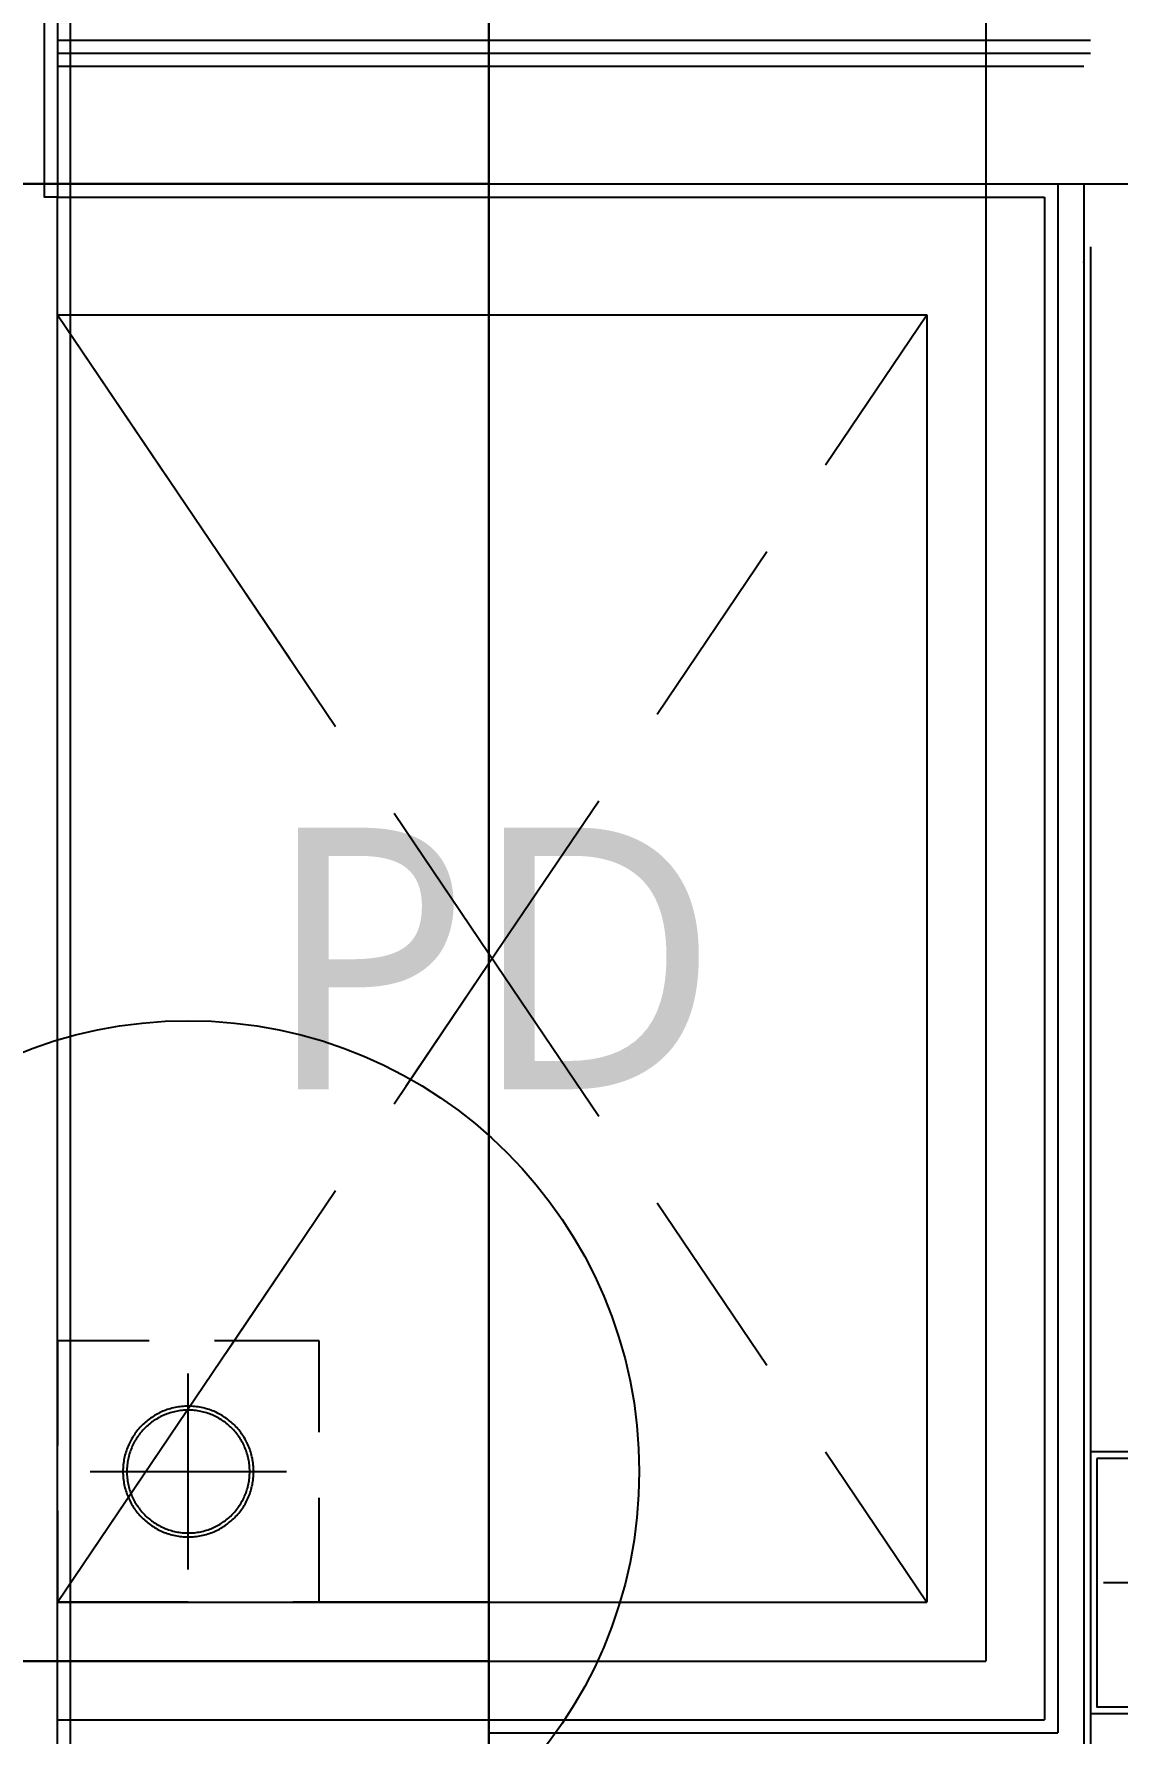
# Model space of a CAD drawing. Header units: millimetres. Extents: x 6886222 to 6919728, y 230959 to 276095.
# Drawn here: x 6906420 to 6907248, y 244064 to 245364 of the extents above; entities that cross this region are included whole.
import ezdxf
from ezdxf.enums import TextEntityAlignment as Align
from ezdxf.xclip import XClip

# ---------------------------------------------------------------- set-up
doc = ezdxf.new("R2010")
doc.units = ezdxf.units.MM
doc.header["$LTSCALE"] = 100
doc.header["$XCLIPFRAME"] = 2
for name, pattern in [('U-74D-EX$0$CEN', [62, 60, -1, 0, -1]), ('U-74D-EX$0$HID', [2.3, 1.5, -0.8]), ('Udw-301-L-TF$0$CEN', [62, 60, -1, 0, -1]), ('Udw-301-L-TF$0$H', [1.3, 0.8, -0.5]), ('Udw-301-L-TF$0$HID', [2.3, 1.5, -0.8]), ('Udw-301-L-TF$0$HIDDEN2', [4.7625, 3.175, -1.5875])]:
    doc.linetypes.add(name, pattern=pattern)
doc.layers.get('Defpoints').update_dxf_attribs({"color": 149})
for name, color, linetype in [('ARDM', 7, 'Continuous'), ('BP', 7, 'Continuous'), ('TEXT', 2, 'Continuous'), ('U-74D-EX$0$CEN', 1, 'U-74D-EX$0$CEN'), ('U-74D-EX$0$DOR', 4, 'Continuous'), ('U-74D-EX$0$ELE', 6, 'Continuous'), ('U-74D-EX$0$FIN', 5, 'Continuous'), ('U-74D-EX$0$INSUL_line', 8, 'Continuous'), ('U-74D-EX$0$OPEN', 1, 'U-74D-EX$0$HID'), ('U-74D-EX$0$STXS', 8, 'Continuous'), ('U-74D-EX$0$WAL', 3, 'Continuous'), ('Udw-301-L-TF$0$CEN', 1, 'Udw-301-L-TF$0$CEN'), ('Udw-301-L-TF$0$COL', 2, 'Continuous'), ('Udw-301-L-TF$0$ETC', 6, 'Continuous'), ('Udw-301-L-TF$0$FIN', 5, 'Continuous'), ('Udw-301-L-TF$0$INSUL_line', 8, 'Continuous'), ('Udw-301-L-TF$0$OPEN', 1, 'Udw-301-L-TF$0$HIDDEN2'), ('Udw-301-L-TF$0$S-ELE', 4, 'Continuous'), ('Udw-301-L-TF$0$STXS', 8, 'Continuous'), ('Udw-301-L-TF$0$WAL', 3, 'Continuous')]:
    doc.layers.add(name, color=color, linetype=linetype)
for name, color, linetype, plot in [('CUT-LINE', 105, 'Continuous', False), ('Udw-301-L-TF$0$CUT-LINE', 105, 'Continuous', False), ('Udw-301-L-TF$0$MC', 152, 'Continuous', False), ('체크', 2, 'Continuous', False)]:
    doc.layers.add(name, color=color, linetype=linetype, plot=plot)
doc.styles.add('맑은 고딕', font='')
doc.styles.get('맑은 고딕').set_extended_font_data('Malgun Gothic')

# ---------------------------------------------------------------- blocks, each defined once
blk = doc.blocks.new('Udw-301-L-TF$0$S-CEN')
at = {"layer": 'Udw-301-L-TF$0$S-ELE', "color": 8, "linetype": 'Udw-301-L-TF$0$CEN'}
for p, q in [((-1175, 3950), (-145, 3950)), ((-1175, 2820), (-145, 2820))]:
    blk.add_line(p, q, dxfattribs=at)
at = {"layer": 'Udw-301-L-TF$0$S-ELE', "color": 6, "linetype": 'Udw-301-L-TF$0$HID'}
for p, q in [((-270, 3850), (-935, 2865)), ((-270, 2865), (-935, 3850))]:
    blk.add_line(p, q, dxfattribs=at)
blk.add_lwpolyline([(-270, 2865), (-270, 3850), (-935, 3850), (-935, 2865)], close=True, dxfattribs=at)
blk = doc.blocks.new('Udw-301-L-TF$0$D100-우수')
at = {"layer": 'Defpoints', "linetype": 'Udw-301-L-TF$0$H'}
blk.add_lwpolyline([(200, 0), (0, 0), (0, 200), (200, 200)], close=True, dxfattribs=at)
at = {"layer": 'Udw-301-L-TF$0$ETC', "color": 1}
for p, q in [((100, 175), (100, 25)), ((25, 100), (175, 100))]:
    blk.add_line(p, q, dxfattribs=at)
at = {"layer": 'Udw-301-L-TF$0$ETC', "color": 4}
blk.add_circle((100, 100), 50, dxfattribs=at)
at = {"layer": 'Udw-301-L-TF$0$ETC', "color": 8}
blk.add_circle((100, 100), 47, dxfattribs=at)
blk = doc.blocks.new('Udw-301-L-TF', base_point=(-290, 0))
at = {"layer": 'Udw-301-L-TF$0$CEN'}
for p, q in [((-145, -3320), (310, -3320)), ((-145, -4450), (310, -4450))]:
    blk.add_line(p, q, dxfattribs=at)
at = {"layer": 'Udw-301-L-TF$0$COL'}
blk.add_line((-20, -5465), (-20, -3330), dxfattribs=at)
blk.add_lwpolyline([(-20, -3330), (-30, -3330), (-30, -2880), (-20, -2880)], dxfattribs=at)
at = {"layer": 'Udw-301-L-TF$0$CUT-LINE'}
blk.add_lwpolyline([(-890, -7769.8), (310, -7770.2), (310, 325), (-890, 325)], close=True, dxfattribs=at)
at = {"layer": 'Udw-301-L-TF$0$FIN'}
for p, q in [((-20, -3210), (310, -3210)), ((-20, -3220), (310, -3220))]:
    blk.add_line(p, q, dxfattribs=at)
at = {"layer": 'Udw-301-L-TF$0$INSUL_line'}
for p, q in [((-20, -2880), (-20, -3330)), ((-20, -3230), (310, -3230)), ((-20, -3320), (310, -3320))]:
    blk.add_line(p, q, dxfattribs=at)
at = {"layer": 'Udw-301-L-TF$0$MC'}
blk.add_line((-10, -6215), (-10, 200), dxfattribs=at)
at = {"layer": 'Udw-301-L-TF$0$OPEN'}
for p, q in [((-20, -3420), (645, -4405)), ((-20, -4405), (645, -3420))]:
    blk.add_line(p, q, dxfattribs=at)
at = {"layer": 'Udw-301-L-TF$0$WAL'}
for p, q in [((-20, -3330), (310, -3330)), ((-20, -3420), (310, -3420)), ((-20, -4405), (310, -4405)), ((-20, -4495), (310, -4495))]:
    blk.add_line(p, q, dxfattribs=at)
at = {"layer": 'Udw-301-L-TF$0$S-ELE', "xscale": -1}
blk.add_blockref('Udw-301-L-TF$0$S-CEN', (-290, -7270), dxfattribs=at)
at = {"layer": 'Udw-301-L-TF$0$STXS', "xscale": -1, "rotation": 180}
blk.add_blockref('Udw-301-L-TF$0$D100-우수', (-20, -4205), dxfattribs=at)
blk = doc.blocks.new('U-74D-EX$0$FUR_발코니_드레인')
at = {"layer": 'U-74D-EX$0$STXS'}
for p, q in [((100, 190), (100, 160)), ((10, 100), (40, 100)), ((190, 100), (160, 100)), ((100, 40), (100, 10))]:
    blk.add_line(p, q, dxfattribs=at)
for points in [[(0, 200), (200, 200), (200, 0), (0, 0)], [(5, 195), (195, 195), (195, 5), (5, 5)]]:
    blk.add_lwpolyline(points, close=True, dxfattribs=at)
for radius in [60, 50]:
    blk.add_circle((100, 100), radius, dxfattribs=at)
blk = doc.blocks.new('U-74D-EX$0$A$Cc7b664ce')
at = {"layer": 'U-74D-EX$0$DOR'}
blk.add_lwpolyline([(180, 899.5), (180, 900), (179.5, 900)], dxfattribs=at)
blk = doc.blocks.new('U-74D-EX')
at = {"layer": 'U-74D-EX$0$CEN'}
for p, q in [((-3320, 200), (-3320, -2125)), ((-4450, 0), (-4450, -835)), ((-3120, -835), (-4450, -835))]:
    blk.add_line(p, q, dxfattribs=at)
at = {"layer": 'U-74D-EX$0$ELE'}
blk.add_lwpolyline([(-4490, -915), (-4490, -1110), (-5430, -1110)], dxfattribs=at)
at = {"layer": 'U-74D-EX$0$FIN'}
for p, q in [((-3220, -125), (-3220, -910)), ((-3210, -125), (-3210, -910)), ((-3220, -865), (-3220, -915)), ((-3210, -865), (-3210, -915)), ((-3368, -915), (-4530, -915))]:
    blk.add_line(p, q, dxfattribs=at)
at = {"layer": 'U-74D-EX$0$INSUL_line'}
for p, q in [((-3320, -125), (-3320, -910)), ((-3230, -125), (-3230, -910)), ((-4505, -135), (-4505, -890)), ((-3320, -890), (-4505, -890)), ((-3320, -910), (-4525, -910))]:
    blk.add_line(p, q, dxfattribs=at)
at = {"layer": 'U-74D-EX$0$OPEN'}
for p, q in [((-3420, -125), (-4405, -790)), ((-4405, -125), (-3420, -790))]:
    blk.add_line(p, q, dxfattribs=at)
at = {"layer": 'U-74D-EX$0$WAL'}
for p, q in [((-4495, -125), (-4495, -880)), ((-4405, -125), (-4405, -790)), ((-3420, -125), (-3420, -790)), ((-3330, -125), (-3330, -880)), ((-3420, -790), (-4405, -790)), ((-3330, -880), (-4495, -880))]:
    blk.add_line(p, q, dxfattribs=at)
at = {"layer": 'U-74D-EX$0$DOR', "xscale": -1}
blk.add_blockref('U-74D-EX$0$A$Cc7b664ce', (-3200, -1810), dxfattribs=at)
at = {"layer": 'U-74D-EX$0$STXS', "xscale": -1}
blk.add_blockref('U-74D-EX$0$FUR_발코니_드레인', (-4290, -1115), dxfattribs=at)
blk = doc.blocks.new('301 NAME')
at = {"layer": 'TEXT', "linetype": 'Continuous', "style": '맑은 고딕'}
blk.add_text('PD', height=200, dxfattribs=at).set_placement((6906770.6, 244656.9), align=Align.MIDDLE_CENTER)
blk = doc.blocks.new('A$C91700e87')
at = {"layer": 'TEXT'}
blk.add_blockref('301 NAME', (-6890908.1, -241299.4), dxfattribs=at)
blk = doc.blocks.new('A$Cd01e152a')
at = {"layer": '체크'}
blk.add_circle((15280, 2615), 344.9, dxfattribs=at)

msp = doc.modelspace()

# ---------------------------------------------------------------- block references
at = {"layer": 'BP'}
ref = msp.add_blockref('Udw-301-L-TF', (6906168.1, 248569.4), dxfattribs=at)
XClip(ref).set_block_clipping_path([(310.0000000028, -7769.8021301793), (-889.9999999972, -7770.1978698203), (-889.9999999972, 325.0000000014), (310.0000000028, 325.0000000014)])

# ---------------------------------------------------------------- next in the draw order: block references
ref = msp.add_blockref('U-74D-EX', (6906313.1, 248569.4), dxfattribs=dict(at, rotation=90))
XClip(ref).set_block_clipping_path([(6114.9999999985, -1385.0000000037), (6114.9999999983, -10114.9999999935), (-9310.0000000001, -10114.9999999935), (-9310.0000000001, -455.0000000037), (324.9999999999, -455.0000000037), (325.0000000001, -1385.0000000037)])

# ---------------------------------------------------------------- next in the draw order: linework, layer by layer
at = {"layer": 'CUT-LINE'}
msp.add_lwpolyline([(6907698.1, 254684.4), (6916428.1, 254684.4), (6916428.1, 239259.4), (6906768.1, 239259.4), (6906768.1, 248894.4), (6907698.1, 248894.4), (6907698.1, 254684.4)], dxfattribs=at)
msp.add_lwpolyline([(6906768.1, 240799.6), (6905568.1, 240799.2), (6905568.1, 248894.4), (6906768.1, 248894.4)], close=True, dxfattribs=at)

# ---------------------------------------------------------------- next in the draw order: block references
at = {"layer": 'ARDM'}
msp.add_blockref('A$Cd01e152a', (6891258.1, 241649.4), dxfattribs=at)
at = {"layer": 'BP'}
msp.add_blockref('A$C91700e87', (6890908.1, 241299.4), dxfattribs=at)

doc.saveas('drawing.dxf')
